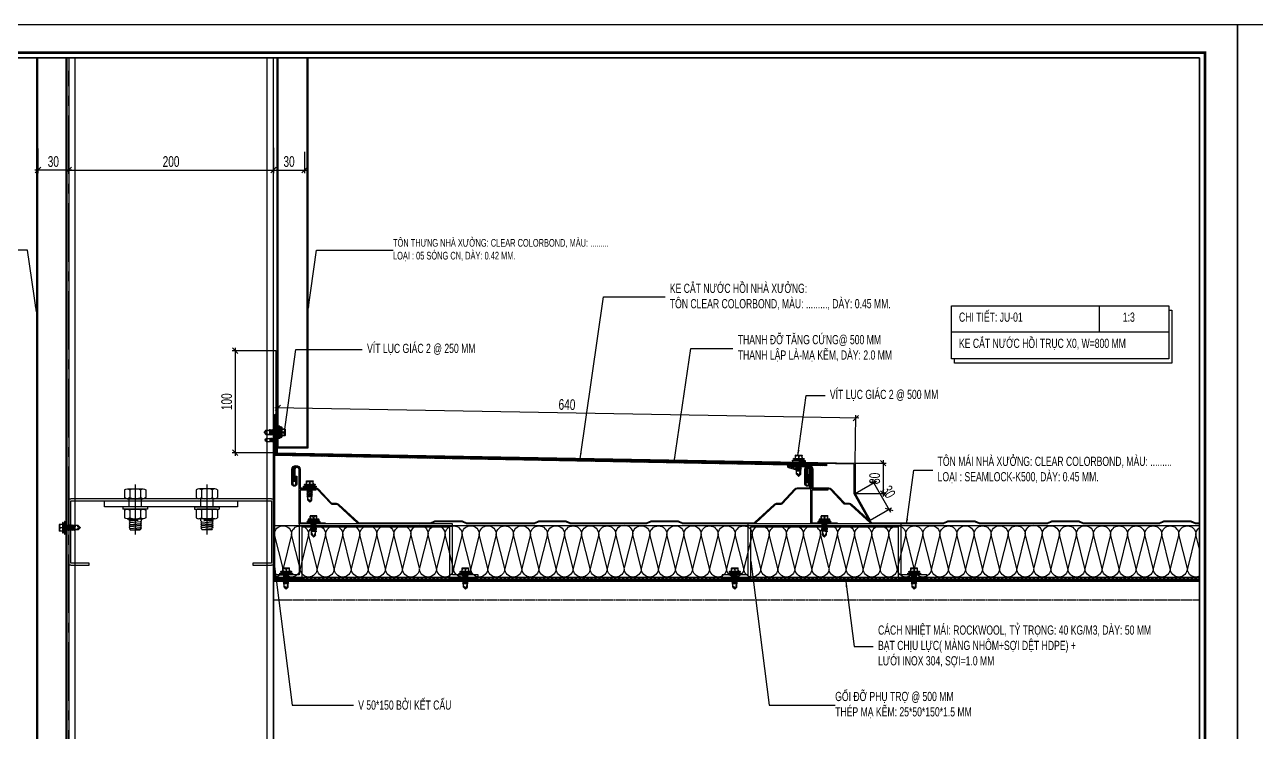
# Model space of a CAD drawing. Header units: inches. Extents: x 315041 to 662841, y -45540 to -35018.
# Drawn here: x 334560.6 to 334961.6, y -36391.5 to -36161.1 of the extents above; entities that cross this region are included whole.
import ezdxf

# ---------------------------------------------------------------- set-up
doc = ezdxf.new("R2010")
doc.units = ezdxf.units.IN
doc.header["$MEASUREMENT"] = 0
for name, pattern in [('CENTER2', [28.575, 19.05, -3.175, 3.175, -3.175]), ('DASHED2', [9.525, 6.35, -3.175]), ('HIDDEN', [0.375, 0.25, -0.125])]:
    doc.linetypes.add(name, pattern=pattern)
for name, color, linetype in [('2', 2, 'Continuous'), ('251', 251, 'Continuous'), ('3', 3, 'Continuous'), ('5', 5, 'Continuous'), ('7', 7, 'Continuous'), ('8', 8, 'Continuous'), ('BAO KHUNG', 31, 'Continuous'), ('flashing', 6, 'Continuous'), ('FLAT BAR', 1, 'Continuous'), ('STRUCTURE', 1, 'Continuous')]:
    doc.layers.add(name, color=color, linetype=linetype)
doc.styles.add('ST1H', font='vnshxh.shx', dxfattribs={"width": 0.7})
doc.dimstyles.new('3', dxfattribs={"dimtxt": 3.5, "dimasz": 1.8, "dimexe": 1, "dimexo": 0, "dimgap": 1, "dimtad": 1, "dimdec": 0, "dimlfac": 3, "dimzin": 0, "dimdsep": 46, "dimtxsty": 'ST1H', "dimblk": 'OBLIQUE', "dimcen": 1, "dimdle": 1, "dimclrd": 8, "dimclre": 8, "dimclrt": 3, "dimadec": 0, "dimazin": 0, "dimtfac": 1, "dimtdec": 0, "dimtix": 1, "dimtofl": 0, "dimtmove": 1, "dimatfit": 3, "dimfxl": 0.18, "dimtolj": 1, "dimtzin": 0, "dimlwd": -1, "dimlwe": -1, "dimarcsym": 1})

# ---------------------------------------------------------------- blocks, each defined once
blk = doc.blocks.new('A$C75D82031')
at = {"layer": '2', "color": 157, "linetype": 'Continuous'}
blk.add_lwpolyline([(0, 420), (594, 420), (594, 0), (0, 0)], close=True, dxfattribs=at)
at = {"layer": '7', "color": 147, "linetype": 'Continuous'}
blk.add_lwpolyline([(12.33, 57.61), (581.67, 57.61), (581.67, 409.19), (12.33, 409.19)], close=True, dxfattribs=at)
at = {"layer": 'BAO KHUNG', "color": 167, "linetype": 'Continuous', "const_width": 0.871}
blk.add_lwpolyline([(10.59, 9.07), (583.41, 9.07), (583.41, 410.93), (10.59, 410.93)], close=True, dxfattribs=at)
blk = doc.blocks.new('Short_Self_drilling')
at = {"layer": 'STRUCTURE', "color": 1, "linetype": 'Continuous'}
for p, q in [((6.4, 1.7), (-6.4, 1.7)), ((5.1, 3.8), (-5.1, 3.8)), ((-2.6, 2.9), (-5.1, 2.9)), ((-3.4, 3.8), (-3.4, 6.8)), ((3, 7.2), (-3, 7.2)), ((2.6, 2.9), (-2.6, 2.9)), ((-2.1, 2.8), (-2.1, 2.9)), ((6.3, 0), (0, 0)), ((2.2, 2.8), (2.2, 2.9)), ((2.2, -0.5), (2.2, 0)), ((5.1, 2.9), (2.6, 2.9)), ((3.4, 3.8), (3.4, 6.8)), ((3, -1.2), (-2.7, -0.2)), ((3, -2.7), (-2.7, -1.8)), ((3, -4.2), (-2.7, -3.3)), ((3, -5.8), (-2.7, -4.8)), ((3, -7.3), (-2.7, -6.3)), ((-1.9, -8), (-2.7, -7.9)), ((-2.1, -1.4), (-2.1, -0.9)), ((-2.1, -2.9), (-2.1, -2.4)), ((-2.1, -4.4), (-2.1, -3.9)), ((-2.1, -6), (-2.1, -5.4)), ((-2.1, -7.5), (-2.1, -7)), ((-2.1, -12.3), (-2.1, -8.5)), ((3, -8.8), (-1.1, -8.1)), ((2.1, -12.3), (2.1, -9.1)), ((2.2, -2), (2.2, -1.5)), ((2.2, -3.6), (2.2, -3)), ((2.2, -5.1), (2.2, -4.6)), ((2.2, -6.6), (2.2, -6.1)), ((2.2, -8.1), (2.2, -7.6))]:
    blk.add_line(p, q, dxfattribs=at)
blk.add_lwpolyline([(6.4, 1.3), (6.4, 1.7), (2.1, 2.8), (-2.1, 2.8), (-6.4, 1.7), (-6.4, 1.3)], close=True, dxfattribs=at)
for points in [[(-6.4, 1.3, -0.088869), (-6.3, 0), (0, 0)], [(-0.1, 3.8), (-0.3, 6.2, 0.338878), (-3.1, 6.2), (-3.3, 3.8)], [(3.3, 3.8), (3.1, 6.2, 0.338878), (0.3, 6.2), (0.1, 3.8)], [(2.1, -12.3), (0.2, -14.2, -0.333596), (-0.2, -14.2), (-2.1, -12.3)], [(-0.1, -14), (-1, -12.2, -0.148657), (-1.4, -11.2), (-2, -7.7, -0.815006), (-1.2, -7.8, 0.150833), (-0.8, -8.7)], [(2.1, -12.3), (1.7, -11.7, 0.52242), (0.9, -11.7), (-0.2, -14.2)]]:
    blk.add_lwpolyline(points, format="xyb", dxfattribs=at)
for points in [[(3, -1.2), (2.2, -1.5), (-2.1, -0.8), (-2.7, -0.2), (-2.4, 0)], [(3, -2.7), (2.2, -3), (-2.1, -2.4), (-2.7, -1.8), (-2.1, -1.4), (2.2, -2), (3, -2.7)], [(3, -4.2), (2.2, -4.6), (-2.1, -3.9), (-2.7, -3.3), (-2.1, -2.9), (2.2, -3.6), (3, -4.2)], [(3, -5.8), (2.2, -6.1), (-2.1, -5.4), (-2.7, -4.8), (-2.1, -4.4), (2.2, -5.1), (3, -5.8)], [(3, -7.3), (2.2, -7.6), (-2.1, -7), (-2.7, -6.3), (-2.1, -6), (2.2, -6.6), (3, -7.3)], [(-1.8, -8.5), (-2.1, -8.5), (-2.7, -7.9), (-2.1, -7.5), (-1.8, -7.5)], [(-1.3, -7.6), (2.2, -8.1), (3, -8.8)], [(-1.2, 0), (2.2, -0.5), (3, -1.2)], [(3, -8.8), (2.2, -9.1), (-0.8, -8.7)]]:
    blk.add_lwpolyline(points, dxfattribs=at)
for centre, radius, start, end in [((-5, 3.3), 0.455, 109.7949, 250.2674), ((-3, 6.8), 0.429, 90.0311, 180.0311), ((3, 6.8), 0.429, 0.0311, 90.0311), ((5.1, 3.3), 0.435, 279.7276, 80.3347), ((10, 0.2), 3.74, 162.2963, 182.6103)]:
    blk.add_arc(centre, radius, start, end, dxfattribs=at)
blk = doc.blocks.new('A$C67844AE1')
at = {"color": 3, "ltscale": 15}
blk.add_lwpolyline([(0.236, 0.467), (0.08, 0.467, -0.414214), (0.07, 0.477), (0.07, 0.657, 1), (0.01, 0.657), (0.01, 0.513, 0.564916), (0.04, 0.513), (0.04, 0.592), (0.05, 0.592), (0.05, 0.513, -0.737932), (0, 0.513), (0, 0.657, -1), (0.08, 0.657), (0.08, 0.477), (0.236, 0.477, -0.207596), (0.258, 0.467), (0.386, 0.33, 0.207596), (0.394, 0.327), (0.434, 0.327, -0.246585), (0.459, 0.314), (0.647, 0.142, 0.246585), (0.655, 0.137), (1.351, 0.137, 0.095415), (1.355, 0.138), (1.398, 0.155, -0.095415), (1.409, 0.157), (1.651, 0.157, -0.095415), (1.662, 0.155), (1.705, 0.138, 0.095415), (1.709, 0.137), (2.366, 0.137, 0.095415), (2.37, 0.138), (2.413, 0.155, -0.095415), (2.424, 0.157), (2.666, 0.157, -0.095415), (2.677, 0.155), (2.72, 0.138, 0.095415), (2.724, 0.137), (3.461, 0.137, 0.095415), (3.465, 0.138), (3.508, 0.155, -0.095415), (3.519, 0.157), (3.761, 0.157, -0.095415), (3.772, 0.155), (3.815, 0.138, 0.095415), (3.819, 0.137), (4.514, 0.137, 0.246585), (4.523, 0.142), (4.711, 0.314, -0.246585), (4.735, 0.327), (4.776, 0.327, 0.207596), (4.784, 0.33), (4.912, 0.467, -0.207596), (4.934, 0.477), (5.06, 0.477), (5.06, 0.657, 1), (5.04, 0.657), (5.04, 0.537, 1), (5.046, 0.537, -0.067331), (5.041, 0.568), (5.041, 0.609), (5.05, 0.609), (5.05, 0.569, 0.039103), (5.056, 0.537, -1), (5.03, 0.537), (5.03, 0.657, -1), (5.07, 0.657), (5.07, 0.477, -0.414214), (5.06, 0.467), (4.934, 0.467, 0.207596), (4.919, 0.461), (4.791, 0.324, -0.207596), (4.776, 0.317), (4.735, 0.317, 0.246585), (4.719, 0.309), (4.531, 0.136, -0.246585), (4.514, 0.127), (3.819, 0.127, -0.095415), (3.811, 0.129), (3.769, 0.146, 0.095415), (3.761, 0.147), (3.519, 0.147, 0.095415), (3.511, 0.146), (3.469, 0.129, -0.095415), (3.461, 0.127), (2.724, 0.127, -0.095415), (2.716, 0.129), (2.674, 0.146, 0.095415), (2.666, 0.147), (2.424, 0.147, 0.095415), (2.416, 0.146), (2.374, 0.129, -0.095415), (2.366, 0.127), (1.709, 0.127, -0.095415), (1.701, 0.129), (1.659, 0.146, 0.095415), (1.651, 0.147), (1.409, 0.147, 0.095415), (1.401, 0.146), (1.359, 0.129, -0.095415), (1.351, 0.127), (0.655, 0.127, -0.246585), (0.639, 0.136), (0.451, 0.309, 0.246585), (0.434, 0.317), (0.394, 0.317, -0.207596), (0.379, 0.324), (0.251, 0.461, 0.207596)], format="xyb", close=True, dxfattribs=at)
at = {"layer": 'FLAT BAR'}
blk.add_lwpolyline([(0.07, 0.657, 1), (0.03, 0.657), (0.03, 0.541), (0.02, 0.541), (0.02, 0.657, -1), (0.08, 0.657), (0.08, 0.467), (0.235, 0.467), (0.235, 0.457), (0.08, 0.457), (0.08, 0.137), (0.325, 0.137), (0.325, 0.127), (0.07, 0.127)], format="xyb", close=True, dxfattribs=at)
at = {"color": 1, "xscale": 0.009599999951805768, "yscale": 0.00960000000486616, "zscale": 0.009600000007682899, "rotation": 359.9688729209767}
blk.add_blockref('Short_Self_drilling', (0.212, 0.137), dxfattribs=at)
blk = doc.blocks.new('*U158')
at = {"layer": '251'}
h = blk.add_hatch(color=256, dxfattribs=at)
h.paths.add_polyline_path([(-0.0533, -0.0404), (-0.0533, -0.0433, -0.192582), (-0.0476, -0.0289, -0.192582), (-0.0533, -0.0144)])
h.paths.add_polyline_path([(-0.0533, 0.0144, -0.192582), (-0.0476, 0.0289, -0.192582), (-0.0533, 0.0433)])
h = blk.add_hatch(color=256, dxfattribs=at)
h.paths.add_polyline_path([(0.0559, -0.0404), (0.0559, -0.0433, -0.192582), (0.0617, -0.0289, -0.192582), (0.0559, -0.0144)])
h.paths.add_polyline_path([(0.0559, 0.0144, -0.192582), (0.0617, 0.0289, -0.192582), (0.0559, 0.0433)])
at = {"layer": '5', "linetype": 'CENTER2', "ltscale": 0.2}
blk.add_line((-0.0773, 0), (0.1944, 0), dxfattribs=at)
at = {"layer": '8'}
for p, q in [((-0.0533, 0.0404), (-0.0533, -0.0404)), ((-0.0476, 0.0578), (-0.0058, 0.0578)), ((-0.0476, 0.0289), (-0.0058, 0.0289)), ((0, 0.0433), (0, -0.0433)), ((0.0444, 0.0333), (0, 0.0333)), ((0.0444, -0.0664), (0.0444, 0.0664)), ((0.0444, 0.0664), (0.0559, 0.0664)), ((0.0559, -0.0664), (0.0559, 0.0664)), ((0.0559, 0.0404), (0.0559, -0.0404)), ((0.0617, 0.0578), (0.1034, 0.0578)), ((0.0617, 0.0289), (0.1034, 0.0289)), ((0.1092, 0.0433), (0.1092, -0.0433)), ((0.1168, 0.0333), (0.1092, 0.0333)), ((0.1211, 0.0267), (0.1168, 0.0333)), ((0.1168, 0.0333), (0.1168, -0.0167)), ((0.1168, -0.0167), (0.1211, 0.0267)), ((0.1268, 0.0333), (0.1211, 0.0267)), ((0.1311, 0.0267), (0.1268, 0.0333)), ((0.1639, 0.03), (0.1611, 0.0267)), ((0.1691, 0.0267), (0.1639, 0.03)), ((0.1658, -0.0267), (0.1674, 0)), ((0.1691, 0), (0.1674, 0)), ((0.1674, 0), (0.1691, 0)), ((0.1691, 0.0267), (0.1691, -0.0267)), ((-0.0476, -0.0289), (-0.0058, -0.0289)), ((-0.0476, -0.0289), (-0.0058, -0.0289)), ((-0.0476, -0.0578), (-0.0058, -0.0578)), ((0.0444, -0.0333), (0, -0.0333)), ((0.0444, -0.0664), (0.0559, -0.0664)), ((0.0617, -0.0289), (0.1034, -0.0289)), ((0.0617, -0.0289), (0.1034, -0.0289)), ((0.0617, -0.0578), (0.1034, -0.0578)), ((0.1201, -0.0333), (0.1092, -0.0333)), ((0.1258, -0.0267), (0.1201, -0.0333)), ((0.1601, -0.0333), (0.1558, -0.0267)), ((0.1658, -0.0267), (0.1601, -0.0333)), ((0.1658, -0.0267), (0.1691, -0.0267))]:
    blk.add_line(p, q, dxfattribs=at)
for points in [[(0.1358, -0.0267), (0.1301, -0.0333), (0.1258, -0.0267), (0.1311, 0.0267), (0.1368, 0.0333), (0.1411, 0.0267)], [(0.1458, -0.0267), (0.1401, -0.0333), (0.1358, -0.0267), (0.1411, 0.0267), (0.1468, 0.0333), (0.1511, 0.0267)], [(0.1558, -0.0267), (0.1501, -0.0333), (0.1458, -0.0267), (0.1511, 0.0267), (0.1568, 0.0333), (0.1611, 0.0267)]]:
    blk.add_lwpolyline(points, close=True, dxfattribs=at)
for centre, start, end in [((-0.0324, 0.0433), 136.39718, 223.60282), ((-0.0324, 0.0144), 136.39718, 180), ((-0.0209, 0.0433), 316.39718, 43.60282), ((-0.0209, 0.0144), 0, 43.60282), ((0.0768, 0.0433), 136.39718, 223.60282), ((0.0768, 0.0144), 136.39718, 180), ((0.0883, 0.0433), 316.39718, 43.60282), ((0.0883, 0.0144), 0, 43.60282), ((-0.0324, -0.0144), 180, 223.60282), ((-0.0324, -0.0433), 136.39718, 223.60282), ((-0.0209, -0.0144), 316.39718, 0), ((-0.0209, -0.0433), 316.39718, 43.60282), ((0.0768, -0.0144), 180, 223.60282), ((0.0768, -0.0433), 136.39718, 223.60282), ((0.0883, -0.0144), 316.39718, 0), ((0.0883, -0.0433), 316.39718, 43.60282)]:
    blk.add_arc(centre, 0.0209, start, end, dxfattribs=at)
blk = doc.blocks.new('*U159')
at = {"layer": '251'}
h = blk.add_hatch(color=256, dxfattribs=at)
h.paths.add_polyline_path([(-0.0533, -0.0404), (-0.0533, -0.0433, -0.192582), (-0.0476, -0.0289, -0.192582), (-0.0533, -0.0144)])
h.paths.add_polyline_path([(-0.0533, 0.0144, -0.192582), (-0.0476, 0.0289, -0.192582), (-0.0533, 0.0433)])
h = blk.add_hatch(color=256, dxfattribs=at)
h.paths.add_polyline_path([(0.0559, -0.0404), (0.0559, -0.0433, -0.192582), (0.0617, -0.0289, -0.192582), (0.0559, -0.0144)])
h.paths.add_polyline_path([(0.0559, 0.0144, -0.192582), (0.0617, 0.0289, -0.192582), (0.0559, 0.0433)])
at = {"layer": '5', "linetype": 'CENTER2', "ltscale": 0.2}
blk.add_line((-0.0773, 0), (0.1944, 0), dxfattribs=at)
at = {"layer": '8'}
for p, q in [((-0.0533, 0.0404), (-0.0533, -0.0404)), ((-0.0476, 0.0578), (-0.0058, 0.0578)), ((-0.0476, 0.0289), (-0.0058, 0.0289)), ((0, 0.0433), (0, -0.0433)), ((0.0444, 0.0333), (0, 0.0333)), ((0.0444, -0.0664), (0.0444, 0.0664)), ((0.0444, 0.0664), (0.0559, 0.0664)), ((0.0559, -0.0664), (0.0559, 0.0664)), ((0.0559, 0.0404), (0.0559, -0.0404)), ((0.0617, 0.0578), (0.1034, 0.0578)), ((0.0617, 0.0289), (0.1034, 0.0289)), ((0.1092, 0.0433), (0.1092, -0.0433)), ((0.1168, 0.0333), (0.1092, 0.0333)), ((0.1211, 0.0267), (0.1168, 0.0333)), ((0.1168, 0.0333), (0.1168, -0.0167)), ((0.1168, -0.0167), (0.1211, 0.0267)), ((0.1268, 0.0333), (0.1211, 0.0267)), ((0.1311, 0.0267), (0.1268, 0.0333)), ((0.1639, 0.03), (0.1611, 0.0267)), ((0.1691, 0.0267), (0.1639, 0.03)), ((0.1658, -0.0267), (0.1674, 0)), ((0.1691, 0), (0.1674, 0)), ((0.1674, 0), (0.1691, 0)), ((0.1691, 0.0267), (0.1691, -0.0267)), ((-0.0476, -0.0289), (-0.0058, -0.0289)), ((-0.0476, -0.0289), (-0.0058, -0.0289)), ((-0.0476, -0.0578), (-0.0058, -0.0578)), ((0.0444, -0.0333), (0, -0.0333)), ((0.0444, -0.0664), (0.0559, -0.0664)), ((0.0617, -0.0289), (0.1034, -0.0289)), ((0.0617, -0.0289), (0.1034, -0.0289)), ((0.0617, -0.0578), (0.1034, -0.0578)), ((0.1201, -0.0333), (0.1092, -0.0333)), ((0.1258, -0.0267), (0.1201, -0.0333)), ((0.1601, -0.0333), (0.1558, -0.0267)), ((0.1658, -0.0267), (0.1601, -0.0333)), ((0.1658, -0.0267), (0.1691, -0.0267))]:
    blk.add_line(p, q, dxfattribs=at)
for points in [[(0.1358, -0.0267), (0.1301, -0.0333), (0.1258, -0.0267), (0.1311, 0.0267), (0.1368, 0.0333), (0.1411, 0.0267)], [(0.1458, -0.0267), (0.1401, -0.0333), (0.1358, -0.0267), (0.1411, 0.0267), (0.1468, 0.0333), (0.1511, 0.0267)], [(0.1558, -0.0267), (0.1501, -0.0333), (0.1458, -0.0267), (0.1511, 0.0267), (0.1568, 0.0333), (0.1611, 0.0267)]]:
    blk.add_lwpolyline(points, close=True, dxfattribs=at)
for centre, start, end in [((-0.0324, 0.0433), 136.39718, 223.60282), ((-0.0324, 0.0144), 136.39718, 180), ((-0.0209, 0.0433), 316.39718, 43.60282), ((-0.0209, 0.0144), 0, 43.60282), ((0.0768, 0.0433), 136.39718, 223.60282), ((0.0768, 0.0144), 136.39718, 180), ((0.0883, 0.0433), 316.39718, 43.60282), ((0.0883, 0.0144), 0, 43.60282), ((-0.0324, -0.0144), 180, 223.60282), ((-0.0324, -0.0433), 136.39718, 223.60282), ((-0.0209, -0.0144), 316.39718, 0), ((-0.0209, -0.0433), 316.39718, 43.60282), ((0.0768, -0.0144), 180, 223.60282), ((0.0768, -0.0433), 136.39718, 223.60282), ((0.0883, -0.0144), 316.39718, 0), ((0.0883, -0.0433), 316.39718, 43.60282)]:
    blk.add_arc(centre, 0.0209, start, end, dxfattribs=at)
blk = doc.blocks.new('A$C474F1087')
at = {"color": 9, "ltscale": 0.5}
for points in [[(0, 13.89, -1), (5.56, 13.89), (2.78, 2.78)], [(11.11, 13.89), (8.33, 2.78), (5.56, 13.89, -1)], [(11.11, 13.89, -1), (16.67, 13.89), (13.89, 2.78)], [(16.67, 13.89, -1), (22.22, 13.89), (19.44, 2.78)], [(27.78, 13.89), (25, 2.78), (22.22, 13.89, -1)], [(27.78, 13.89, -1), (33.33, 13.89), (30.56, 2.78)], [(33.33, 13.89, -1), (38.89, 13.89), (36.11, 2.78)], [(44.44, 13.89), (41.67, 2.78), (38.89, 13.89, -1)], [(44.44, 14.11, -1), (49.99, 14.11), (47.21, 2.99)], [(50, 13.89, -1), (55.56, 13.89), (52.78, 2.78)], [(61.11, 13.89), (58.33, 2.78), (55.56, 13.89, -1)], [(61.11, 13.89, -1), (66.67, 13.89), (63.89, 2.78)]]:
    blk.add_lwpolyline(points, format="xyb", close=True, dxfattribs=at)
for points in [[(13.89, 2.78, -1), (8.33, 2.78, -1), (2.78, 2.78, -0.414214), (0, 0, -0.414214)], [(30.56, 2.78, -1), (25, 2.78, -1), (19.44, 2.78, -1), (13.89, 2.78)], [(50, 0, -0.414214), (47.22, 2.78, -1), (41.67, 2.78, -1), (36.11, 2.78, -1), (30.56, 2.78)], [(63.89, 2.78, -1), (58.33, 2.78, -1), (52.78, 2.78, -0.414214), (50, 0, -0.414214)], [(66.67, 0, -0.414214), (63.89, 2.78)]]:
    blk.add_lwpolyline(points, format="xyb", dxfattribs=at)
blk = doc.blocks.new('HFR-1')
at = {"layer": 'STRUCTURE', "color": 1, "linetype": 'Continuous'}
for p, q in [((-5.5, 0), (5.5, 0)), ((-5.2, 0.8), (-3.4, 1.5)), ((5.2, 0.8), (3.4, 1.5)), ((-2.4, -1.2), (-3, -1.6)), ((-3, -1.6), (-2.4, -1.9)), ((-2.4, -1.9), (-3, -2.3)), ((-3, -2.3), (-2.4, -2.6)), ((-2.4, -2.6), (-3, -3)), ((-3, -3), (-2.4, -3.3)), ((-2.4, -3.3), (-3, -3.7)), ((-3, -3.7), (-2.4, -4.1)), ((-2.4, -4.1), (-3, -4.4)), ((-3, -4.4), (-2.4, -4.8)), ((-2.4, -4.8), (-3, -5.1)), ((-3, -5.1), (-2.4, -5.5)), ((-2.4, -5.5), (-3, -5.8)), ((-3, -5.8), (-2.4, -6.2)), ((-2.4, -6.2), (-3, -6.6)), ((-3, -6.6), (-2.4, -6.9)), ((-2.4, -6.9), (-3, -7.3)), ((-3, -7.3), (-2.4, -7.6)), ((-2.4, -7.6), (-3, -8)), ((-3, -8), (-2.4, -8.3)), ((-2.4, -8.3), (-3, -8.7)), ((-3, -8.7), (-2.4, -9)), ((-2.4, -9), (-3, -9.4)), ((-3, -9.4), (-2.4, -9.7)), ((-2.4, -9.7), (-3, -10.1)), ((-3, -10.1), (-2.4, -10.5)), ((-2.4, -10.5), (-3, -10.8)), ((-3, -10.8), (-2.4, -11.2)), ((-2.4, -11.2), (-3, -11.5)), ((-3, -11.5), (-2.4, -11.9)), ((-2.9, -1.6), (2.9, -1.4)), ((-2.9, -2.3), (2.9, -2.1)), ((-2.9, -3), (2.9, -2.8)), ((-2.9, -3.7), (2.9, -3.6)), ((-2.9, -4.4), (2.9, -4.3)), ((-2.9, -5.1), (2.9, -5)), ((-2.9, -5.9), (2.9, -5.7)), ((-2.9, -6.6), (2.9, -6.4)), ((-2.9, -7.3), (2.9, -7.1)), ((-2.9, -8), (2.9, -7.8)), ((-2.9, -8.7), (2.9, -8.5)), ((-2.9, -9.4), (2.9, -9.2)), ((-2.9, -10.1), (1.5, -10)), ((-2.9, -10.8), (1.3, -10.7)), ((-2.9, -11.5), (0.9, -11.4)), ((-2.5, -17.4), (-2.5, -11.8)), ((-2.5, -17.4), (-2, -16.7)), ((-2.5, -17.4), (-0.2, -19.7)), ((2.4, -1.1), (-2.4, -1.2)), ((2.4, -1.8), (-2.4, -1.9)), ((-2.4, -1.9), (2.4, -1.8)), ((-2.4, -2.6), (2.4, -2.5)), ((2.4, -2.5), (-2.4, -2.6)), ((-2.4, -3.3), (2.4, -3.2)), ((2.4, -3.2), (-2.4, -3.3)), ((-2.4, -4.1), (2.4, -3.9)), ((2.4, -3.9), (-2.4, -4.1)), ((-2.4, -4.8), (2.4, -4.6)), ((2.4, -4.6), (-2.4, -4.8)), ((-2.4, -5.5), (2.4, -5.3)), ((2.4, -5.3), (-2.4, -5.5)), ((-2.4, -6.2), (2.4, -6)), ((2.4, -6), (-2.4, -6.2)), ((-2.4, -6.9), (2.4, -6.8)), ((2.4, -6.8), (-2.4, -6.9)), ((-2.4, -7.6), (2.4, -7.5)), ((2.4, -7.5), (-2.4, -7.6)), ((-2.4, -8.3), (2.4, -8.2)), ((2.4, -8.2), (-2.4, -8.3)), ((-2.4, -9), (2.4, -8.9)), ((2.4, -8.9), (-2.4, -9)), ((-2.4, -9.7), (2.4, -9.6)), ((2.4, -9.6), (-2.4, -9.7)), ((1.4, -10.3), (-2.4, -10.5)), ((-2.4, -10.5), (1.4, -10.3)), ((-2.4, -11.2), (1.1, -11.1)), ((1.1, -11.1), (-2.4, -11.2)), ((-2.4, -11.9), (0.4, -11.8)), ((-1, -16.7), (0.2, -19.7)), ((0.1, -19.4), (1.2, -17.3)), ((0.2, -19.7), (2.5, -17.4)), ((1.6, -16.1), (2.3, -10.2)), ((2.2, -10), (2.9, -10)), ((2.2, -11), (2.4, -11)), ((2.4, -11), (2.2, -11)), ((2.2, -11.4), (2.9, -11.4)), ((2.2, -11.7), (2.4, -11.7)), ((2.4, -10.3), (2.3, -10.3)), ((2.3, -10.3), (2.4, -10.3)), ((2.3, -10.7), (2.9, -10.7)), ((2.9, -1.4), (2.4, -1.1)), ((2.4, -1.8), (2.9, -1.4)), ((2.9, -2.1), (2.4, -1.8)), ((2.4, -2.5), (2.9, -2.1)), ((2.9, -2.8), (2.4, -2.5)), ((2.4, -3.2), (2.9, -2.8)), ((2.9, -3.6), (2.4, -3.2)), ((2.4, -3.9), (2.9, -3.6)), ((2.9, -4.3), (2.4, -3.9)), ((2.4, -4.6), (2.9, -4.3)), ((2.9, -5), (2.4, -4.6)), ((2.4, -5.3), (2.9, -5)), ((2.9, -5.7), (2.4, -5.3)), ((2.4, -6), (2.9, -5.7)), ((2.9, -6.4), (2.4, -6)), ((2.4, -6.8), (2.9, -6.4)), ((2.9, -7.1), (2.4, -6.8)), ((2.4, -7.5), (2.9, -7.1)), ((2.9, -7.8), (2.4, -7.5)), ((2.4, -8.2), (2.9, -7.8)), ((2.9, -8.5), (2.4, -8.2)), ((2.4, -8.9), (2.9, -8.5)), ((2.9, -9.2), (2.4, -8.9)), ((2.4, -9.6), (2.9, -9.2)), ((2.9, -10), (2.4, -9.6)), ((2.4, -10.3), (2.9, -10)), ((2.9, -10.7), (2.4, -10.3)), ((2.4, -11), (2.9, -10.7)), ((2.9, -11.4), (2.4, -11)), ((2.4, -11.7), (2.9, -11.4)), ((2.5, -17.4), (2.5, -11.7))]:
    blk.add_line(p, q, dxfattribs=at)
at = {"layer": 'STRUCTURE', "color": 1, "linetype": 'Continuous', "ltscale": 8}
for p in [(-3.4, 1.5), (3.4, 1.5)]:
    blk.add_line(p, (0, 1.5), dxfattribs=at)
at = {"layer": 'STRUCTURE', "color": 1, "linetype": 'DASHED2'}
for p in [(-1.9, 1.5), (1.9, 1.5)]:
    blk.add_line(p, (0, 0), dxfattribs=at)
at = {"layer": 'STRUCTURE', "color": 1, "linetype": 'Continuous', "ltscale": 8}
for centre, start, end in [((-4.7, 0.2), 130.41, 194.8062), ((4.7, 0.2), 345.1938, 49.59)]:
    blk.add_arc(centre, 0.801, start, end, dxfattribs=at)
at = {"layer": 'STRUCTURE', "color": 1, "linetype": 'Continuous'}
for centre, radius, start, end in [((-7.3, -9), 9.14, 58.065, 78.8402), ((5.1, -3.8), 3.83, 84.2039, 134.3621), ((-1.5, -17.1), 0.59, 34.2302, 144.5641), ((0, -19.4), 0.331, 231.6348, 305.4287), ((-0.5, -10.1), 1.93, 296.6041, 355.3922), ((-0.6, -16), 2.2, 324.0048, 357.8268), ((1.9, -10.3), 0.444, 15.9762, 172.6971)]:
    blk.add_arc(centre, radius, start, end, dxfattribs=at)
blk = doc.blocks.new('_Oblique')
at = {"color": 0, "linetype": 'ByBlock', "lineweight": -2}
blk.add_line((-0.5, -0.5), (0.5, 0.5), dxfattribs=at)
blk = doc.blocks.new('*D427')
at = {"color": 8, "linetype": 'Continuous', "transparency": 16777216}
for p, q in [((334574.91, -36201.17), (334574.91, -36209.45)), ((334641.58, -36201.17), (334641.58, -36209.45)), ((334573.91, -36208.45), (334642.58, -36208.45))]:
    blk.add_line(p, q, dxfattribs=at)
at = {"layer": 'Defpoints', "color": 0, "transparency": 16777216}
for p in [(334574.91, -36201.17), (334641.58, -36201.17), (334641.58, -36208.45)]:
    blk.add_point(p, dxfattribs=at)
at = {"color": 8, "transparency": 16777216, "xscale": 1.8, "yscale": 1.8, "zscale": 1.8, "rotation": 180}
blk.add_blockref('_Oblique', (334574.91, -36208.45), dxfattribs=at)
at = {"color": 8, "transparency": 16777216, "xscale": 1.8, "yscale": 1.8, "zscale": 1.8}
blk.add_blockref('_Oblique', (334641.58, -36208.45), dxfattribs=at)
at = {"color": 3, "transparency": 16777216, "insert": (334608.24, -36205.7), "char_height": 3.5, "attachment_point": 5, "style": 'ST1H'}
blk.add_mtext('\\A1;200', dxfattribs=at)
blk = doc.blocks.new('*D428')
at = {"color": 8, "linetype": 'Continuous', "transparency": 16777216}
for p, q in [((334641.58, -36201.17), (334641.58, -36209.45)), ((334651.74, -36202.53), (334651.74, -36209.45)), ((334640.58, -36208.45), (334652.74, -36208.45))]:
    blk.add_line(p, q, dxfattribs=at)
at = {"layer": 'Defpoints', "color": 0, "transparency": 16777216}
for p in [(334641.58, -36201.17), (334651.74, -36202.53), (334651.74, -36208.45)]:
    blk.add_point(p, dxfattribs=at)
at = {"color": 8, "transparency": 16777216, "xscale": 1.8, "yscale": 1.8, "zscale": 1.8, "rotation": 180}
blk.add_blockref('_Oblique', (334641.58, -36208.45), dxfattribs=at)
at = {"color": 8, "transparency": 16777216, "xscale": 1.8, "yscale": 1.8, "zscale": 1.8}
blk.add_blockref('_Oblique', (334651.74, -36208.45), dxfattribs=at)
at = {"color": 3, "transparency": 16777216, "insert": (334646.66, -36205.7), "char_height": 3.5, "attachment_point": 5, "style": 'ST1H'}
blk.add_mtext('\\A1;30', dxfattribs=at)
blk = doc.blocks.new('*D429')
at = {"color": 8, "linetype": 'Continuous', "transparency": 16777216}
for p, q in [((334564.92, -36201.46), (334564.92, -36209.45)), ((334574.91, -36201.17), (334574.91, -36209.45)), ((334575.91, -36208.45), (334563.92, -36208.45))]:
    blk.add_line(p, q, dxfattribs=at)
at = {"layer": 'Defpoints', "color": 0, "transparency": 16777216}
for p in [(334564.92, -36201.46), (334574.91, -36201.17), (334564.92, -36208.45)]:
    blk.add_point(p, dxfattribs=at)
at = {"color": 8, "transparency": 16777216, "xscale": 1.8, "yscale": 1.8, "zscale": 1.8, "rotation": 180}
blk.add_blockref('_Oblique', (334564.92, -36208.45), dxfattribs=at)
at = {"color": 8, "transparency": 16777216, "xscale": 1.8, "yscale": 1.8, "zscale": 1.8}
blk.add_blockref('_Oblique', (334574.91, -36208.45), dxfattribs=at)
at = {"color": 3, "transparency": 16777216, "insert": (334569.91, -36205.7), "char_height": 3.5, "attachment_point": 5, "style": 'ST1H'}
blk.add_mtext('\\A1;30', dxfattribs=at)
blk = doc.blocks.new('*D433')
at = {"color": 8, "linetype": 'Continuous', "transparency": 16777216}
for p, q in [((334830.94, -36303.84), (334841.1, -36303.84)), ((334840.1, -36302.84), (334840.1, -36314.73)), ((334830.94, -36313.73), (334841.1, -36313.73))]:
    blk.add_line(p, q, dxfattribs=at)
at = {"layer": 'Defpoints', "color": 0, "transparency": 16777216}
for p in [(334830.94, -36303.84), (334830.94, -36313.73), (334840.1, -36313.73)]:
    blk.add_point(p, dxfattribs=at)
at = {"color": 8, "transparency": 16777216, "xscale": 1.8, "yscale": 1.8, "zscale": 1.8}
for p, rotation in [((334840.1, -36303.84), 90), ((334840.1, -36313.73), 270)]:
    blk.add_blockref('_Oblique', p, dxfattribs=dict(at, rotation=rotation))
at = {"color": 3, "transparency": 16777216, "insert": (334837.35, -36308.79), "char_height": 3.5, "attachment_point": 5, "rotation": 90, "style": 'ST1H'}
blk.add_mtext('\\A1;30', dxfattribs=at)
blk = doc.blocks.new('*D434')
at = {"color": 8, "linetype": 'Continuous', "transparency": 16777216}
for p, q in [((334830.94, -36313.73), (334837.89, -36309.74)), ((334836.53, -36309.37), (334842.49, -36319.75)), ((334835.91, -36322.38), (334842.86, -36318.38))]:
    blk.add_line(p, q, dxfattribs=at)
at = {"layer": 'Defpoints', "color": 0, "transparency": 16777216}
for p in [(334830.94, -36313.73), (334841.99, -36318.88), (334835.91, -36322.38)]:
    blk.add_point(p, dxfattribs=at)
at = {"color": 8, "transparency": 16777216, "xscale": 1.8, "yscale": 1.8, "zscale": 1.8}
for p, rotation in [((334837.03, -36310.24), 119.883749739295), ((334841.99, -36318.88), 299.883749739295)]:
    blk.add_blockref('_Oblique', p, dxfattribs=dict(at, rotation=rotation))
at = {"color": 3, "transparency": 16777216, "insert": (334841.89, -36313.19), "char_height": 3.5, "attachment_point": 5, "rotation": 299.8837, "style": 'ST1H'}
blk.add_mtext('\\A1;30', dxfattribs=at)
blk = doc.blocks.new('*D435')
at = {"color": 8, "linetype": 'Continuous', "transparency": 16777216}
for p, q in [((334832.2, -36289.26), (334642.01, -36285.83)), ((334642.74, -36300.45), (334643.02, -36284.85)), ((334830.94, -36303.84), (334831.22, -36288.24))]:
    blk.add_line(p, q, dxfattribs=at)
at = {"layer": 'Defpoints', "color": 0, "transparency": 16777216}
for p in [(334643.01, -36285.85), (334642.74, -36300.45), (334830.94, -36303.84)]:
    blk.add_point(p, dxfattribs=at)
at = {"color": 8, "transparency": 16777216, "xscale": 1.8, "yscale": 1.8, "zscale": 1.8}
for p, rotation in [((334643.01, -36285.85), 178.96854142891), ((334831.2, -36289.24), 358.96854142891)]:
    blk.add_blockref('_Oblique', p, dxfattribs=dict(at, rotation=rotation))
at = {"color": 3, "transparency": 16777216, "insert": (334737.15, -36284.8), "char_height": 3.5, "attachment_point": 5, "rotation": 358.9685, "style": 'ST1H'}
blk.add_mtext('\\A1;640', dxfattribs=at)
blk = doc.blocks.new('*D436')
at = {"color": 8, "linetype": 'Continuous', "transparency": 16777216}
for p, q in [((334642.41, -36267.27), (334628.11, -36267.27)), ((334629.11, -36266.27), (334629.11, -36301.45)), ((334642.74, -36300.45), (334628.11, -36300.45))]:
    blk.add_line(p, q, dxfattribs=at)
at = {"layer": 'Defpoints', "color": 0, "transparency": 16777216}
for p in [(334642.41, -36267.27), (334629.11, -36300.45), (334642.74, -36300.45)]:
    blk.add_point(p, dxfattribs=at)
at = {"color": 8, "transparency": 16777216, "xscale": 1.8, "yscale": 1.8, "zscale": 1.8}
for p, rotation in [((334629.11, -36267.27), 90), ((334629.11, -36300.45), 270)]:
    blk.add_blockref('_Oblique', p, dxfattribs=dict(at, rotation=rotation))
at = {"color": 3, "transparency": 16777216, "insert": (334626.36, -36283.86), "char_height": 3.5, "attachment_point": 5, "rotation": 90, "style": 'ST1H'}
blk.add_mtext('\\A1;100', dxfattribs=at)

msp = doc.modelspace()

# ---------------------------------------------------------------- hatches: boundary and pattern name
at = {"true_color": 0xfa051e}
h = msp.add_hatch(dxfattribs=at)
h.set_pattern_fill('ANSI31', color=1, scale=3, angle=90, style=0)
h.set_pattern_definition([(135, (10835.7001, 995.3109), (-0.26516504294, -0.26516504294), [])])
edge = h.paths.add_edge_path()
edge.add_line((334821.6225, -36304.701), (334641.9107, -36301.3081))
edge.add_line((334641.9107, -36301.3081), (334641.9107, -36287.9748))
edge.add_line((334641.9107, -36287.9748), (334642.4107, -36287.9748))
edge.add_line((334642.4107, -36287.9748), (334642.4107, -36300.826))
edge.add_line((334642.4107, -36300.826), (334821.6407, -36304.2013))
edge.add_line((334821.6407, -36304.2013), (334821.6315, -36304.7011))
h = msp.add_hatch(dxfattribs=at)
h.set_pattern_fill('ANSI31', color=1, scale=1.666667, style=0)
h.set_pattern_definition([(45, (-10300285.28038, 1388544.857), (-0.147313912747, 0.147313912747), [])])
h.paths.add_polyline_path([(334658.2441, -36341.2514), (334641.5774, -36341.2514), (334641.5774, -36291.2514), (334641.9107, -36291.2514), (334641.9107, -36340.918), (334658.2441, -36340.918)])
at = {"true_color": 0xf2ee0d}
h = msp.add_hatch(dxfattribs=at)
h.set_pattern_fill('ANSI37,_O', color=2, scale=7.272727, angle=-11.415779)
h.set_pattern_definition([(45.00416636, (-255989.4744, 29332.8935), (-0.642871089, 0.6427776007), []), (135.00416636, (-255989.4744, 29332.8935), (-0.6427776007, -0.642871089), [])])
h.paths.add_polyline_path([(334943.1113, -36341.8153), (334943.1113, -36341.2514), (334641.5772, -36341.2514), (334641.5772, -36341.8153)])

# ---------------------------------------------------------------- linework, layer by layer
at = {"color": 8, "linetype": 'CENTER2'}
msp.add_line((334574.9103, -36495.4869), (334574.9103, -36176.1862), dxfattribs=at)
at = {"color": 94, "ltscale": 50}
for p, q in [((334574.9103, -36316.0893), (334574.9103, -36336.4226)), ((334640.9103, -36315.4226), (334575.577, -36315.4226)), ((334575.577, -36336.4226), (334575.577, -36316.0893)), ((334575.577, -36316.0893), (334640.9103, -36316.0893)), ((334640.9103, -36316.0893), (334640.9103, -36336.4226)), ((334641.577, -36336.4226), (334641.577, -36316.0893)), ((334581.577, -36336.4226), (334575.577, -36336.4226)), ((334575.577, -36337.0893), (334581.577, -36337.0893)), ((334581.577, -36337.0893), (334581.577, -36336.4226)), ((334640.9103, -36336.4226), (334634.9103, -36336.4226)), ((334634.9103, -36336.4226), (334634.9103, -36337.0893)), ((334634.9103, -36337.0893), (334640.9103, -36337.0893))]:
    msp.add_line(p, q, dxfattribs=at)
at = {"color": 8}
for points in [[(334373.7734, -36171.9399), (334943.1113, -36171.9399), (334943.1113, -36523.5197), (334373.7734, -36523.5197)], [(334641.7089, -36324.2587), (334641.7089, -36340.9254), (334943.1113, -36340.9254), (334943.1113, -36324.2587)]]:
    msp.add_lwpolyline(points, close=True, dxfattribs=at)
at = {"color": 1, "true_color": 0xfa051e}
msp.add_lwpolyline([(334821.6225, -36304.701), (334641.9107, -36301.3081), (334641.9107, -36287.9748), (334642.4107, -36287.9748), (334642.4107, -36300.826), (334821.6407, -36304.2013), (334821.6315, -36304.7011)], dxfattribs=at)
msp.add_lwpolyline([(334658.2441, -36341.2514), (334641.5774, -36341.2514), (334641.5774, -36291.2514), (334641.9107, -36291.2514), (334641.9107, -36340.918), (334658.2441, -36340.918)], close=True, dxfattribs=at)
at = {"color": 3, "ltscale": 15}
for points in [[(334815.9107, -36304.5842), (334809.257, -36304.5842, 1), (334809.2274, -36305.2625), (334811.871, -36306.0205), (334811.9006, -36305.682), (334809.257, -36304.924), (334815.9107, -36304.924)], [(334943.1113, -36323.5801), (334941.8724, -36323.5801, -0.09541457), (334941.6249, -36323.5325), (334940.1966, -36322.9612, 0.09541457), (334939.949, -36322.9135), (334931.8724, -36322.9135, 0.09541457), (334931.6249, -36322.9612), (334930.1966, -36323.5325, -0.09541457), (334929.949, -36323.5801), (334905.3724, -36323.5801, -0.09541457), (334905.1249, -36323.5325), (334903.6966, -36322.9612, 0.09541457), (334903.449, -36322.9135), (334895.3724, -36322.9135, 0.09541457), (334895.1249, -36322.9612), (334893.6966, -36323.5325, -0.09541457), (334893.449, -36323.5801), (334871.5391, -36323.5801, -0.09541457), (334871.2915, -36323.5325), (334869.8633, -36322.9612, 0.09541457), (334869.6157, -36322.9135), (334861.5391, -36322.9135, 0.09541457), (334861.2915, -36322.9612), (334859.8633, -36323.5325, -0.09541457), (334859.6157, -36323.5801), (334836.4275, -36323.5801, -0.24658476), (334835.8786, -36323.292), (334829.6095, -36317.535, 0.24658476), (334829.0607, -36317.2468), (334827.7, -36317.2468, -0.20759646), (334827.2131, -36317.0356), (334822.9417, -36312.4692, 0.20759646), (334822.4548, -36312.2579), (334817.2441, -36312.2579, -0.41421356), (334816.9107, -36311.9246), (334816.9107, -36305.9176, 1), (334814.9107, -36305.9176), (334814.9107, -36310.7254, 0.564916), (334815.9021, -36310.7254), (334815.9021, -36308.0717), (334816.2419, -36308.0717), (334816.2419, -36310.7254, -0.73793199), (334814.5795, -36310.7254), (334814.5774, -36305.9176, -1), (334817.2441, -36305.9176), (334817.2441, -36311.9246), (334822.4548, -36311.9246, -0.20759646), (334823.1851, -36312.2415), (334827.4566, -36316.8079, 0.20759646), (334827.7, -36316.9135), (334829.0607, -36316.9135, -0.24658476), (334829.8839, -36317.3457), (334836.1531, -36323.1027, 0.24658476), (334836.4275, -36323.2468), (334859.6157, -36323.2468, 0.09541457), (334859.7395, -36323.223), (334861.1677, -36322.6517, -0.09541457), (334861.5391, -36322.5801), (334869.6157, -36322.5801, -0.09541457), (334869.9871, -36322.6517), (334871.4153, -36323.223, 0.09541457), (334871.5391, -36323.2468), (334893.449, -36323.2468, 0.09541457), (334893.5728, -36323.223), (334895.0011, -36322.6517, -0.09541457), (334895.3724, -36322.5801), (334903.449, -36322.5801, -0.09541457), (334903.8204, -36322.6517), (334905.2487, -36323.223, 0.09541457), (334905.3724, -36323.2468), (334929.949, -36323.2468, 0.09541457), (334930.0728, -36323.223), (334931.5011, -36322.6517, -0.09541457), (334931.8724, -36322.5801), (334939.949, -36322.5801, -0.09541457), (334940.3204, -36322.6517), (334941.7487, -36323.223, 0.09541457), (334941.8724, -36323.2468), (334943.1113, -36323.2468)]]:
    msp.add_lwpolyline(points, format="xyb", dxfattribs=at)
at = {"color": 9, "ltscale": 0.5}
for points in [[(334908.577, -36327.029, -1), (334914.1326, -36327.029), (334911.3548, -36338.1401)], [(334919.6882, -36327.029), (334916.9104, -36338.1401), (334914.1326, -36327.029, -1)], [(334919.6882, -36327.029, -1), (334925.2437, -36327.029), (334922.4659, -36338.1401)], [(334925.2437, -36327.029, -1), (334930.7993, -36327.029), (334928.0215, -36338.1401)], [(334936.3548, -36327.029), (334933.577, -36338.1401), (334930.7993, -36327.029, -1)], [(334936.3548, -36327.029, -1), (334941.9104, -36327.029), (334939.1326, -36338.1401)]]:
    msp.add_lwpolyline(points, format="xyb", close=True, dxfattribs=at)
for points in [[(334943.1113, -36331.8327), (334941.9104, -36327.029, -0.24660815), (334943.1113, -36324.7421, -0.24660815)], [(334922.4659, -36338.1401, -1), (334916.9104, -36338.1401, -1), (334911.3548, -36338.1401, -0.41421356), (334908.577, -36340.9179, -0.41421356)], [(334939.1326, -36338.1401, -1), (334933.577, -36338.1401, -1), (334928.0215, -36338.1401, -1), (334922.4659, -36338.1401)], [(334943.1113, -36340.6448, -0.5521215), (334939.1326, -36338.1401)]]:
    msp.add_lwpolyline(points, format="xyb", dxfattribs=at)
at = {"color": 2, "true_color": 0xf2ee0d}
msp.add_lwpolyline([(334943.1113, -36341.8153), (334943.1113, -36341.2514), (334641.5772, -36341.2514), (334641.5772, -36341.8153), (334943.1113, -36341.8153)], dxfattribs=at)
at = {"color": 94}
for points in [[(334943.1113, -36341.8153), (334641.5772, -36341.8153), (334641.5772, -36401.8153), (334943.1113, -36401.8153)], [(334943.1113, -36342.3153), (334641.5772, -36342.3153)]]:
    msp.add_lwpolyline(points, dxfattribs=at)
at = {"color": 94, "linetype": 'HIDDEN'}
msp.add_lwpolyline([(334943.1113, -36348.4819), (334641.5772, -36348.4819)], dxfattribs=at)
at = {"color": 94, "ltscale": 50, "extrusion": (0, 0, -1)}
for centre, major_axis, start_param, end_param in [((334575.577, -36316.0893), (-0.4714, 0.4714), 5.49778714, 7.06858347), ((334640.9103, -36316.0893), (-0.4714, 0.4714), 0.78539816, 2.35619449), ((334575.577, -36336.4226), (0.4714, 0.4714), 2.35619449, 3.92699082), ((334640.9103, -36336.4226), (0.4714, 0.4714), 0.78539816, 2.35619449)]:
    msp.add_ellipse(centre, major_axis=major_axis, ratio=1, start_param=start_param, end_param=end_param, dxfattribs=at)
at = {"layer": '3'}
for points in [[(334564.4163, -36171.9399), (334564.4163, -36523.5197)], [(334564.7496, -36171.9399), (334564.7496, -36523.5197)], [(334574.077, -36523.5197), (334574.077, -36171.9399)], [(334574.4103, -36523.5197), (334574.4103, -36171.9399)], [(334652.7381, -36171.9399), (334652.7381, -36298.9506), (334642.7441, -36298.9506), (334642.7441, -36171.9399)], [(334652.4048, -36171.9399), (334652.4048, -36298.6172), (334643.0774, -36298.6172), (334643.0774, -36171.9399)]]:
    msp.add_lwpolyline(points, dxfattribs=at)
at = {"layer": '5'}
for p, q in [((334586.577, -36318.0893), (334586.577, -36316.0893)), ((334586.577, -36316.0893), (334629.9103, -36316.0893)), ((334629.9103, -36318.0893), (334586.577, -36318.0893)), ((334629.9103, -36316.0893), (334629.9103, -36318.0893))]:
    msp.add_line(p, q, dxfattribs=at)
at = {"layer": '8', "color": 2}
for p, q in [((334574.9103, -36171.9399), (334574.9103, -36467.2955)), ((334576.9103, -36171.9399), (334576.9103, -36467.2955)), ((334639.577, -36467.2955), (334639.577, -36171.9399)), ((334641.577, -36467.2955), (334641.577, -36171.9399))]:
    msp.add_line(p, q, dxfattribs=at)
at = {"layer": 'flashing'}
msp.add_lwpolyline([(334642.4107, -36300.826), (334642.4107, -36267.2741), (334642.7441, -36267.2741), (334642.7441, -36300.4506), (334830.9409, -36303.8389), (334830.9409, -36313.7327), (334835.9094, -36322.3789), (334835.5809, -36322.5029), (334830.6076, -36313.8187), (334830.6076, -36304.1532)], close=True, dxfattribs=at)
at = {"layer": 'FLAT BAR'}
msp.add_lwpolyline([(334816.5774, -36305.9178, 1), (334815.2441, -36305.9178), (334815.2441, -36309.8001), (334814.9107, -36309.8001), (334814.9107, -36305.9178, -1), (334816.9107, -36305.9178), (334816.9107, -36312.2582), (334822.0901, -36312.2582), (334822.0901, -36312.5915), (334816.9107, -36312.5915), (334816.9107, -36323.2471), (334825.068, -36323.2471), (334825.068, -36323.5804), (334816.5774, -36323.5804)], format="xyb", close=True, dxfattribs=at)
at = {"layer": 'FLAT BAR', "linetype": 'Continuous'}
for points in [[(334708.2441, -36340.2514), (334699.9107, -36340.2514), (334699.9107, -36323.5847), (334649.9107, -36323.5847), (334649.9107, -36340.2514), (334641.5774, -36340.2514), (334641.5774, -36341.2514), (334650.9107, -36341.2514), (334650.9107, -36324.5847), (334698.9107, -36324.5847), (334698.9107, -36341.2514), (334708.2441, -36341.2514)], [(334854.3254, -36340.2514), (334845.9921, -36340.2514), (334845.9921, -36323.5847), (334795.9921, -36323.5847), (334795.9921, -36340.2514), (334787.6587, -36340.2514), (334787.6587, -36341.2514), (334796.9921, -36341.2514), (334796.9921, -36324.5847), (334844.9921, -36324.5847), (334844.9921, -36341.2514), (334854.3254, -36341.2514)]]:
    msp.add_lwpolyline(points, close=True, dxfattribs=at)

# ---------------------------------------------------------------- block references
at = {"color": 1}
for p in [(334361.4423, -36581.1298), (334955.4423, -36581.1298)]:
    msp.add_blockref('A$C75D82031', p, dxfattribs=at)
for p, xscale, yscale, zscale, rotation in [((334643.0774, -36293.8148), -0.320000000024784, 0.3199999998323619, 0.3199999999999999, 270.0311275548046), ((334812.6339, -36303.5093), -0.3200000000819356, 0.3199999998321346, 0.32, 358.9996687051139), ((334653.4095, -36311.9289), -0.3200000000824856, 0.3199999998323619, 0.32, 0.03112738804631476), ((334820.9894, -36323.2471), 0.3199999983935269, 0.320000000167056, 0.3200000002587043, 359.9688729205424), ((334574.077, -36324.8624), 0.320000000024784, 0.3199999998323619, 0.3199999999999999, 89.96887244519539), ((334645.7441, -36340.2514), -0.3200000000824856, 0.3199999998323619, 0.32, 0.03112738804631476), ((334704.0774, -36340.2514), -0.3200000000824856, 0.3199999998323619, 0.32, 0.03112738804631476), ((334791.8254, -36340.2514), -0.3200000000824856, 0.3199999998323619, 0.32, 0.03112738804631476), ((334850.1587, -36340.2514), -0.3200000000824856, 0.3199999998323619, 0.32, 0.03112738804631476)]:
    msp.add_blockref('Short_Self_drilling', p, dxfattribs=dict(at, xscale=xscale, yscale=yscale, zscale=zscale, rotation=rotation))
at = {"color": 8, "extrusion": (0, 0, -1), "xscale": -0.1989464958197563, "yscale": 0.1989464964717627, "zscale": -0.1989464958197563, "rotation": 90.14618599017622}
msp.add_blockref('HFR-1', (-334642.7441, -36296.3451), dxfattribs=at)
at = {"color": 8, "xscale": 33.33333333395422, "yscale": 33.33333333325572, "zscale": 33.33333333333334}
msp.add_blockref('A$C67844AE1', (334647.5778, -36327.826), dxfattribs=at)
at = {"color": 8}
for p in [(334641.9111, -36340.9182), (334708.5777, -36340.9182), (334775.2444, -36340.9182), (334841.9111, -36340.9182)]:
    msp.add_blockref('A$C474F1087', p, dxfattribs=at)
at = {"layer": '251', "color": 147, "extrusion": (0, 0, -1), "xscale": 59.99999999983629, "yscale": 60.00000000109503, "zscale": -59.99999999997575, "rotation": 269.9999999481226}
msp.add_blockref('*U159', (-334596.577, -36315.4226), dxfattribs=at)
at = {"layer": '251', "color": 147, "xscale": 59.99999999983629, "yscale": 60.00000000109503, "zscale": 60, "rotation": 269.9999999481226}
msp.add_blockref('*U158', (334619.9103, -36315.4226), dxfattribs=at)

# ---------------------------------------------------------------- dimensions: what is measured, and where the dimension line sits
at = {"color": 8}
for base, p1, p2, picture, middle in [((334564.9164, -36208.4537), (334574.9103, -36201.1721), (334564.9164, -36201.4586), '*D429', (334569.9134, -36205.7037)), ((334641.577, -36208.4537), (334574.9103, -36201.1721), (334641.577, -36201.1721), '*D427', (334608.2437, -36205.7037)), ((334651.7377, -36208.4537), (334641.577, -36201.1721), (334651.7377, -36202.5272), '*D428', (334646.6573, -36205.7037))]:
    dim = msp.add_linear_dim(base=base, p1=p1, p2=p2, dimstyle='3', dxfattribs=at)
    dim.commit()
    dim.dimension.update_dxf_attribs({"geometry": picture, "text_midpoint": middle})
for base, p1, p2, picture, middle in [((334629.1114, -36300.4506), (334642.4107, -36267.2741), (334642.7441, -36300.4506), '*D436', (334626.3614, -36283.8623)), ((334840.1001, -36313.7327), (334830.9409, -36303.8389), (334830.9409, -36313.7327), '*D433', (334837.3501, -36308.7858))]:
    dim = msp.add_linear_dim(base=base, p1=p1, p2=p2, angle=90, dimstyle='3', dxfattribs=at)
    dim.commit()
    dim.dimension.update_dxf_attribs({"geometry": picture, "text_midpoint": middle})
dim = msp.add_aligned_dim(p1=(334830.9409, -36303.8389), p2=(334642.7441, -36300.4506), distance=-14.601, text='640', dimstyle='3', dxfattribs=at)
dim.commit()
dim.dimension.update_dxf_attribs({"geometry": '*D435', "text_midpoint": (334737.1548, -36284.7966)})
dim = msp.add_aligned_dim(p1=(334830.9409, -36313.7327), p2=(334835.9094, -36322.3789), distance=7.0172, dimstyle='3', dxfattribs=at)
dim.commit()
dim.dimension.update_dxf_attribs({"geometry": '*D434', "text_midpoint": (334841.8937, -36313.1894)})

# ---------------------------------------------------------------- leaders
at = {"color": 9}
for points in [[(334564.3966, -36254.5844), (334561.5001, -36234.5098), (334536.1278, -36234.5098)], [(334741.4037, -36302.4039), (334749.0312, -36249.7252), (334770.628, -36249.7252)], [(334645.0722, -36294.3705), (334648.8274, -36266.835), (334672.0598, -36266.835)], [(334772.0017, -36303.4436), (334777.4591, -36266.4821), (334792.7578, -36266.4821)], [(334812.3502, -36301.3406), (334815.0135, -36281.8118), (334822.7433, -36281.8118)], [(334847.6964, -36323.7101), (334850.0987, -36306.0954), (334857.8285, -36306.0954)], [(334641.6913, -36335.711), (334647.7238, -36382.6157), (334669.1738, -36382.6157)], [(334827.9643, -36342.3153), (334830.6981, -36363.5091), (334838.428, -36363.5091)]]:
    msp.add_leader(points, dimstyle='3', override={"dimgap": 1, "dimtad": 0}, dxfattribs=at)

# ---------------------------------------------------------------- next in the draw order: texts
at = {"color": 20, "true_color": 0xf25d0d, "insert": (334838.428, -36363.5091), "char_height": 3, "attachment_point": 4, "style": 'ST1H', "bg_fill": 2}
msp.add_mtext('\\A1;C¸CH NHIÖT M¸I: ROCKWOOL, tû träng: 40 kg/m3, dµy: 50 mm\\PB¹T CHÞU LùC( MµNG NH¤M+SîI DÖT HDPE) +\\PL¦íI INOX 304, SîI=1.0 MM', dxfattribs=at)
at = {"layer": '3', "attachment_point": 4, "style": 'ST1H', "bg_fill": 2}
for s, insert, char_height in [('\\A1;t«n TH¦NG nhµ x\xadëng: CLEAR COLORBOND, mµu: .........\\PLo¹i : 05 SãNG CN, dµy: 0.42 mm.', (334680.5067, -36234.5098), 2.5), ('\\A1;ke c¾t n\xadíc håi nhµ x\xadëng: \\Pt«n CLEAR COLORBOND, mµu: ........., dµy: 0.45 mm.', (334770.628, -36249.7252), 3), ('\\A1;CHI TIÕT: ju-01', (334864.7817, -36256.3514), 3), ('\\A1;THANH §ì T¡NG CøNG@ 500 MM\\PTHANH LËP Lµ-M¹ KÏM, DµY: 2.0 MM', (334792.7578, -36266.4821), 3), ('\\A1;ke c¾t n\xadíc håi trôc x0, W=800 MM', (334864.7817, -36265.1811), 3), ('\\A1;vÝt lôc gi¸c 2 @ 250 mm', (334672.0598, -36266.835), 3), ('\\A1;vÝt lôc gi¸c 2 @ 500 mm', (334822.7433, -36281.8118), 3), ('\\A1;t«n m¸i nhµ x\xadëng: CLEAR COLORBOND, mµu: .........\\PLo¹i : SEAMLOCK-K500, dµy: 0.45 mm.', (334857.8285, -36306.0954), 3), ('\\A1;gèi ®ì phô trî @ 500 mm\\PthÐp m¹ kÏm: 25*50*150*1.5 mm', (334824.4746, -36382.6157), 3), ('\\A1;v 50*150 bëi kÕt cÊu', (334669.1738, -36382.6157), 3)]:
    msp.add_mtext(s, dxfattribs=dict(at, insert=insert, char_height=char_height))

# ---------------------------------------------------------------- next in the draw order: linework, layer by layer
at = {"color": 9}
msp.add_line((334910.4667, -36252.637), (334910.4667, -36261.2616), dxfattribs=at)
for points in [[(334862.3122, -36252.637), (334933.1018, -36252.637), (334933.1018, -36269.8862), (334862.3122, -36269.8862)], [(334862.3122, -36252.637), (334933.1018, -36252.637), (334933.1018, -36261.2616), (334862.3122, -36261.2616)]]:
    msp.add_lwpolyline(points, close=True, dxfattribs=at)
msp.add_lwpolyline([(334933.1018, -36254.0576), (334934.1244, -36254.0576), (334934.1244, -36271.3068), (334863.3348, -36271.3068), (334863.3348, -36269.8862)], dxfattribs=at)

# ---------------------------------------------------------------- next in the draw order: leaders
for points in [[(334652.7381, -36254.5844), (334655.6346, -36234.5098), (334680.5067, -36234.5098)], [(334796.9921, -36335.711), (334803.0246, -36382.6157), (334824.4746, -36382.6157)]]:
    msp.add_leader(points, dimstyle='3', override={"dimgap": 1, "dimtad": 0}, dxfattribs=at)

# ---------------------------------------------------------------- next in the draw order: texts
at = {"layer": '3', "insert": (334918.1259, -36256.3514), "char_height": 3, "attachment_point": 4, "style": 'ST1H', "bg_fill": 2}
msp.add_mtext('\\A1;1:3', dxfattribs=at)

doc.saveas('drawing.dxf')
